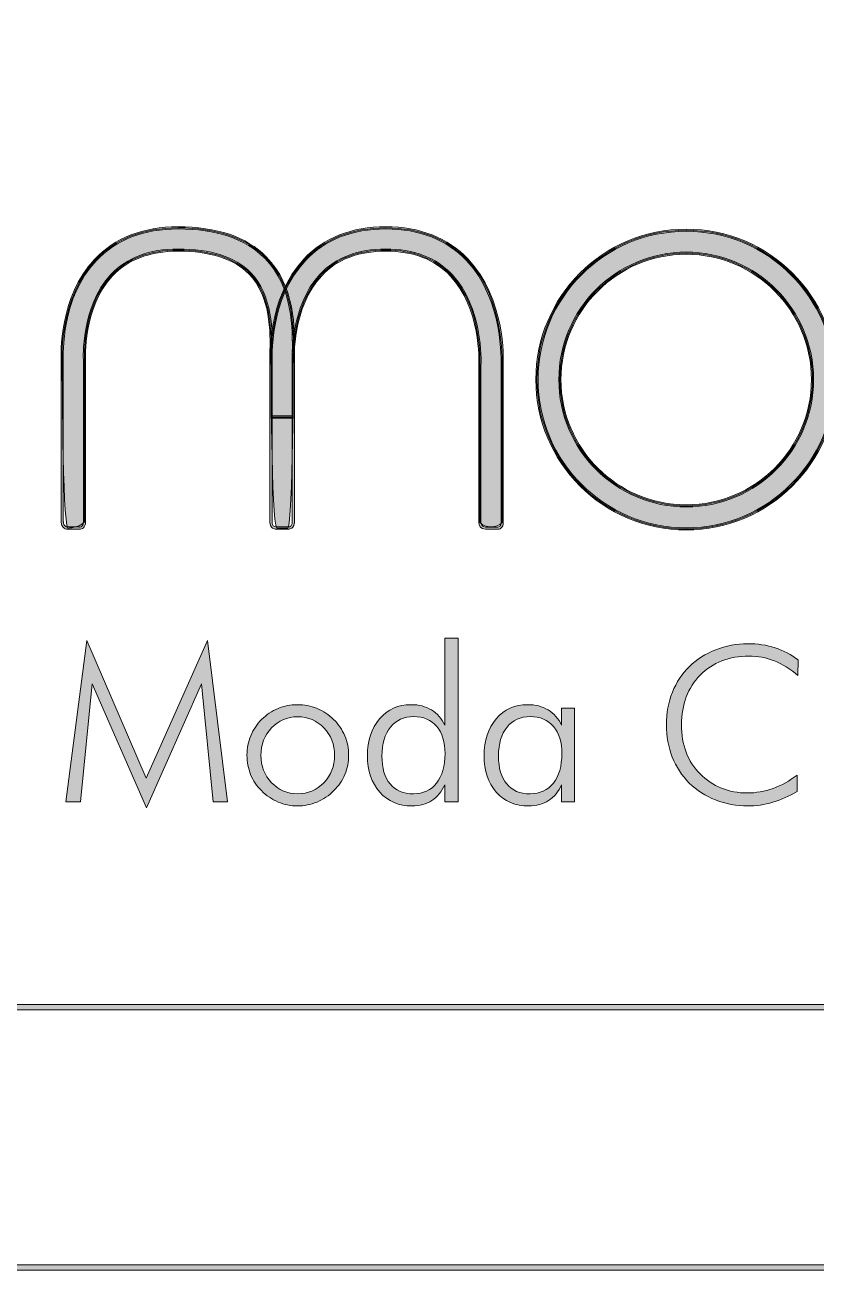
# Model space of a CAD drawing. Header units: inches. Extents: x 0.54 to 10.46, y 0.74 to 7.76.
# Drawn here: x 8.434 to 8.942, y 0.739 to 1.538 of the extents above; entities that cross this region are included whole.
import ezdxf

# ---------------------------------------------------------------- set-up
doc = ezdxf.new("R2010")
doc.units = ezdxf.units.IN
doc.header["$MEASUREMENT"] = 0
doc.layers.add('BG', color=7, linetype='Continuous')

# ---------------------------------------------------------------- blocks, each defined once
blk = doc.blocks.new('block 2')
at = {"layer": 'BG', "true_color": 0xffffff}
h = blk.add_hatch(color=7, dxfattribs=at)
h.dxf.hatch_style = 2
edge = h.paths.add_edge_path()
edge.add_spline(control_points=[(10.29599, 0.90612), (10.29599, 0.90612), (0.87112, 0.90612), (0.87112, 0.90612), (0.87016, 0.90612), (0.86938, 0.90689), (0.86938, 0.90785), (0.86938, 0.90785), (0.86938, 7.59215), (0.86938, 7.59215), (0.86938, 7.59311), (0.87016, 7.59389), (0.87112, 7.59389), (0.87112, 7.59389), (10.29599, 7.59389), (10.29599, 7.59389), (10.29696, 7.59389), (10.29773, 7.59311), (10.29773, 7.59215), (10.29773, 7.59215), (10.29773, 0.90785), (10.29773, 0.90785), (10.29773, 0.90689), (10.29696, 0.90612), (10.29599, 0.90612)], knot_values=[0, 0, 0, 0, 1, 1, 1, 2, 2, 2, 3, 3, 3, 4, 4, 4, 5, 5, 5, 6, 6, 6, 7, 7, 7, 8, 8, 8, 8], degree=3, periodic=1)
h.paths.add_polyline_path([(0.87286, 0.90959), (10.29426, 0.90959), (10.29426, 7.59042), (0.87286, 7.59042)])
at = {"layer": 'BG', "lineweight": 0}
blk.add_lwpolyline([(0.87286, 0.90959), (10.29426, 0.90959), (10.29426, 7.59042), (0.87286, 7.59042), (0.87286, 0.90959)], dxfattribs=at)
blk.add_open_spline([(10.29599, 0.90612), (10.29599, 0.90612), (0.87112, 0.90612), (0.87112, 0.90612), (0.87016, 0.90612), (0.86938, 0.90689), (0.86938, 0.90785), (0.86938, 0.90785), (0.86938, 7.59215), (0.86938, 7.59215), (0.86938, 7.59311), (0.87016, 7.59389), (0.87112, 7.59389), (0.87112, 7.59389), (10.29599, 7.59389), (10.29599, 7.59389), (10.29696, 7.59389), (10.29773, 7.59311), (10.29773, 7.59215), (10.29773, 7.59215), (10.29773, 0.90785), (10.29773, 0.90785), (10.29773, 0.90689), (10.29696, 0.90612), (10.29599, 0.90612)], degree=3, knots=[0, 0, 0, 0, 1, 1, 1, 2, 2, 2, 3, 3, 3, 4, 4, 4, 5, 5, 5, 6, 6, 6, 7, 7, 7, 8, 8, 8, 8], dxfattribs=at)
blk = doc.blocks.new('block 62')
at = {"layer": 'BG', "true_color": 0xffffff}
h = blk.add_hatch(color=7, dxfattribs=at)
h.dxf.hatch_style = 2
edge = h.paths.add_edge_path()
edge.add_spline(control_points=[(10.46309, 0.739), (10.46309, 0.739), (0.53691, 0.739), (0.53691, 0.739), (0.53595, 0.739), (0.53517, 0.73978), (0.53517, 0.74074), (0.53517, 0.74074), (0.53517, 7.75926), (0.53517, 7.75926), (0.53517, 7.76022), (0.53595, 7.761), (0.53691, 7.761), (0.53691, 7.761), (10.46309, 7.761), (10.46309, 7.761), (10.46406, 7.761), (10.46483, 7.76022), (10.46483, 7.75926), (10.46483, 7.75926), (10.46483, 0.74074), (10.46483, 0.74074), (10.46483, 0.73978), (10.46406, 0.739), (10.46309, 0.739)], knot_values=[0, 0, 0, 0, 1, 1, 1, 2, 2, 2, 3, 3, 3, 4, 4, 4, 5, 5, 5, 6, 6, 6, 7, 7, 7, 8, 8, 8, 8], degree=3, periodic=1)
h.paths.add_polyline_path([(0.53864, 0.74248), (10.46136, 0.74248), (10.46136, 7.75752), (0.53864, 7.75752)])
at = {"layer": 'BG', "lineweight": 0}
blk.add_lwpolyline([(0.53864, 0.74248), (10.46136, 0.74248), (10.46136, 7.75752), (0.53864, 7.75752), (0.53864, 0.74248)], dxfattribs=at)
blk.add_open_spline([(10.46309, 0.739), (10.46309, 0.739), (0.53691, 0.739), (0.53691, 0.739), (0.53595, 0.739), (0.53517, 0.73978), (0.53517, 0.74074), (0.53517, 0.74074), (0.53517, 7.75926), (0.53517, 7.75926), (0.53517, 7.76022), (0.53595, 7.761), (0.53691, 7.761), (0.53691, 7.761), (10.46309, 7.761), (10.46309, 7.761), (10.46406, 7.761), (10.46483, 7.76022), (10.46483, 7.75926), (10.46483, 7.75926), (10.46483, 0.74074), (10.46483, 0.74074), (10.46483, 0.73978), (10.46406, 0.739), (10.46309, 0.739)], degree=3, knots=[0, 0, 0, 0, 1, 1, 1, 2, 2, 2, 3, 3, 3, 4, 4, 4, 5, 5, 5, 6, 6, 6, 7, 7, 7, 8, 8, 8, 8], dxfattribs=at)
blk = doc.blocks.new('block 65')
at = {"layer": 'BG', "true_color": 0xffffff}
h = blk.add_hatch(color=7, dxfattribs=at)
h.dxf.hatch_style = 2
edge = h.paths.add_edge_path()
edge.add_spline(control_points=[(8.7369, 1.21458), (8.73661, 1.21458), (8.73642, 1.2146), (8.7364, 1.2146), (8.7364, 1.2146), (8.7293, 1.2146), (8.7293, 1.2146), (8.7262, 1.2146), (8.72519, 1.2174), (8.7251, 1.21888), (8.7251, 1.21888), (8.72511, 1.32063), (8.72511, 1.32063), (8.72517, 1.32213), (8.7264, 1.35672), (8.70679, 1.37738), (8.69686, 1.38783), (8.68292, 1.39315), (8.66535, 1.39315), (8.64783, 1.39315), (8.63399, 1.38786), (8.6242, 1.37742), (8.60537, 1.35732), (8.60645, 1.32447), (8.60664, 1.32078), (8.60664, 1.32078), (8.60665, 1.32025), (8.60665, 1.32025), (8.60665, 1.32025), (8.60665, 1.28667), (8.60665, 1.28667), (8.60665, 1.28629), (8.60634, 1.28597), (8.60596, 1.28597), (8.60596, 1.28597), (8.59169, 1.28597), (8.59169, 1.28597), (8.59131, 1.28597), (8.591, 1.28629), (8.591, 1.28667), (8.591, 1.28667), (8.591, 1.32002), (8.591, 1.32002), (8.59074, 1.32429), (8.58918, 1.36288), (8.61271, 1.38806), (8.62557, 1.40183), (8.64328, 1.4088), (8.66535, 1.4088), (8.68742, 1.4088), (8.7052, 1.40183), (8.71821, 1.38808), (8.74211, 1.36282), (8.74097, 1.32433), (8.74075, 1.32003), (8.74075, 1.32003), (8.74075, 1.21892), (8.74075, 1.21892), (8.74075, 1.21737), (8.7403, 1.21619), (8.73942, 1.21544), (8.73857, 1.2147), (8.73751, 1.21458), (8.7369, 1.21458)], knot_values=[0, 0, 0, 0, 1, 1, 1, 2, 2, 2, 3, 3, 3, 4, 4, 4, 5, 5, 5, 6, 6, 6, 7, 7, 7, 8, 8, 8, 9, 9, 9, 10, 10, 10, 11, 11, 11, 12, 12, 12, 13, 13, 13, 14, 14, 14, 15, 15, 15, 16, 16, 16, 17, 17, 17, 18, 18, 18, 19, 19, 19, 20, 20, 20, 21, 21, 21, 21], degree=3, periodic=1)
edge = h.paths.add_edge_path()
edge.add_spline(control_points=[(8.66535, 1.39453), (8.68331, 1.39453), (8.69759, 1.38908), (8.70779, 1.37833), (8.7278, 1.35726), (8.72656, 1.32209), (8.72649, 1.32061), (8.72649, 1.32061), (8.72648, 1.21892), (8.72648, 1.21892), (8.72651, 1.21866), (8.72677, 1.21599), (8.7293, 1.21599), (8.7293, 1.21599), (8.7365, 1.21599), (8.7365, 1.21599), (8.73661, 1.216), (8.73774, 1.21582), (8.73853, 1.2165), (8.73908, 1.21698), (8.73937, 1.21779), (8.73937, 1.21892), (8.73937, 1.21892), (8.73937, 1.32006), (8.73937, 1.32006), (8.73945, 1.32178), (8.74112, 1.36186), (8.7172, 1.38713), (8.70447, 1.40058), (8.68701, 1.40742), (8.66535, 1.40742), (8.64368, 1.40742), (8.6263, 1.40058), (8.61372, 1.38712), (8.59059, 1.36235), (8.59214, 1.32432), (8.59238, 1.32006), (8.59238, 1.32006), (8.59238, 1.28736), (8.59238, 1.28736), (8.59238, 1.28736), (8.60527, 1.28736), (8.60527, 1.28736), (8.60527, 1.28736), (8.60525, 1.3207), (8.60525, 1.3207), (8.60506, 1.32445), (8.60396, 1.35786), (8.6232, 1.37837), (8.63325, 1.3891), (8.64743, 1.39453), (8.66535, 1.39453)], knot_values=[0, 0, 0, 0, 1, 1, 1, 2, 2, 2, 3, 3, 3, 4, 4, 4, 5, 5, 5, 6, 6, 6, 7, 7, 7, 8, 8, 8, 9, 9, 9, 10, 10, 10, 11, 11, 11, 12, 12, 12, 13, 13, 13, 14, 14, 14, 15, 15, 15, 16, 16, 16, 17, 17, 17, 17], degree=3, periodic=1)
at = {"layer": 'BG', "lineweight": 0}
for points, knots in [([(8.7369, 1.21458), (8.73661, 1.21458), (8.73642, 1.2146), (8.7364, 1.2146), (8.7364, 1.2146), (8.7293, 1.2146), (8.7293, 1.2146), (8.7262, 1.2146), (8.72519, 1.2174), (8.7251, 1.21888), (8.7251, 1.21888), (8.72511, 1.32063), (8.72511, 1.32063), (8.72517, 1.32213), (8.7264, 1.35672), (8.70679, 1.37738), (8.69686, 1.38783), (8.68292, 1.39315), (8.66535, 1.39315), (8.64783, 1.39315), (8.63399, 1.38786), (8.6242, 1.37742), (8.60537, 1.35732), (8.60645, 1.32447), (8.60664, 1.32078), (8.60664, 1.32078), (8.60665, 1.32025), (8.60665, 1.32025), (8.60665, 1.32025), (8.60665, 1.28667), (8.60665, 1.28667), (8.60665, 1.28629), (8.60634, 1.28597), (8.60596, 1.28597), (8.60596, 1.28597), (8.59169, 1.28597), (8.59169, 1.28597), (8.59131, 1.28597), (8.591, 1.28629), (8.591, 1.28667), (8.591, 1.28667), (8.591, 1.32002), (8.591, 1.32002), (8.59074, 1.32429), (8.58918, 1.36288), (8.61271, 1.38806), (8.62557, 1.40183), (8.64328, 1.4088), (8.66535, 1.4088), (8.68742, 1.4088), (8.7052, 1.40183), (8.71821, 1.38808), (8.74211, 1.36282), (8.74097, 1.32433), (8.74075, 1.32003), (8.74075, 1.32003), (8.74075, 1.21892), (8.74075, 1.21892), (8.74075, 1.21737), (8.7403, 1.21619), (8.73942, 1.21544), (8.73857, 1.2147), (8.73751, 1.21458), (8.7369, 1.21458)], [0, 0, 0, 0, 1, 1, 1, 2, 2, 2, 3, 3, 3, 4, 4, 4, 5, 5, 5, 6, 6, 6, 7, 7, 7, 8, 8, 8, 9, 9, 9, 10, 10, 10, 11, 11, 11, 12, 12, 12, 13, 13, 13, 14, 14, 14, 15, 15, 15, 16, 16, 16, 17, 17, 17, 18, 18, 18, 19, 19, 19, 20, 20, 20, 21, 21, 21, 21]), ([(8.66535, 1.39453), (8.68331, 1.39453), (8.69759, 1.38908), (8.70779, 1.37833), (8.7278, 1.35726), (8.72656, 1.32209), (8.72649, 1.32061), (8.72649, 1.32061), (8.72648, 1.21892), (8.72648, 1.21892), (8.72651, 1.21866), (8.72677, 1.21599), (8.7293, 1.21599), (8.7293, 1.21599), (8.7365, 1.21599), (8.7365, 1.21599), (8.73661, 1.216), (8.73774, 1.21582), (8.73853, 1.2165), (8.73908, 1.21698), (8.73937, 1.21779), (8.73937, 1.21892), (8.73937, 1.21892), (8.73937, 1.32006), (8.73937, 1.32006), (8.73945, 1.32178), (8.74112, 1.36186), (8.7172, 1.38713), (8.70447, 1.40058), (8.68701, 1.40742), (8.66535, 1.40742), (8.64368, 1.40742), (8.6263, 1.40058), (8.61372, 1.38712), (8.59059, 1.36235), (8.59214, 1.32432), (8.59238, 1.32006), (8.59238, 1.32006), (8.59238, 1.28736), (8.59238, 1.28736), (8.59238, 1.28736), (8.60527, 1.28736), (8.60527, 1.28736), (8.60527, 1.28736), (8.60525, 1.3207), (8.60525, 1.3207), (8.60506, 1.32445), (8.60396, 1.35786), (8.6232, 1.37837), (8.63325, 1.3891), (8.64743, 1.39453), (8.66535, 1.39453)], [0, 0, 0, 0, 1, 1, 1, 2, 2, 2, 3, 3, 3, 4, 4, 4, 5, 5, 5, 6, 6, 6, 7, 7, 7, 8, 8, 8, 9, 9, 9, 10, 10, 10, 11, 11, 11, 12, 12, 12, 13, 13, 13, 14, 14, 14, 15, 15, 15, 16, 16, 16, 17, 17, 17, 17])]:
    blk.add_open_spline(points, degree=3, knots=knots, dxfattribs=at)
blk = doc.blocks.new('block 64')
at = {"layer": 'BG'}
blk.add_blockref('block 65', (0, 0), dxfattribs=at)
blk = doc.blocks.new('block 67')
at = {"layer": 'BG', "true_color": 0xffffff}
h = blk.add_hatch(color=7, dxfattribs=at)
h.dxf.hatch_style = 2
edge = h.paths.add_edge_path()
edge.add_spline(control_points=[(8.74006, 1.21892), (8.74006, 1.21892), (8.74006, 1.32005), (8.74006, 1.32005), (8.74023, 1.32368), (8.74143, 1.36253), (8.71771, 1.3876), (8.70483, 1.4012), (8.68722, 1.40811), (8.66536, 1.40811), (8.64348, 1.40811), (8.62594, 1.4012), (8.61321, 1.38759), (8.58987, 1.36259), (8.59146, 1.32392), (8.59169, 1.32001), (8.59169, 1.32001), (8.59169, 1.28666), (8.59169, 1.28666), (8.59169, 1.28666), (8.60596, 1.28666), (8.60596, 1.28666), (8.60596, 1.28666), (8.60596, 1.32023), (8.60596, 1.32023), (8.60592, 1.32106), (8.60384, 1.3567), (8.6237, 1.37789), (8.63361, 1.38848), (8.64762, 1.39384), (8.66536, 1.39384), (8.68311, 1.39384), (8.69722, 1.38845), (8.70729, 1.37785), (8.72744, 1.35662), (8.72582, 1.32097), (8.7258, 1.32062), (8.7258, 1.32062), (8.72579, 1.21892), (8.72579, 1.21892), (8.72931, 1.2153), (8.7365, 1.2153), (8.74006, 1.21892)], knot_values=[0, 0, 0, 0, 1, 1, 1, 2, 2, 2, 3, 3, 3, 4, 4, 4, 5, 5, 5, 6, 6, 6, 7, 7, 7, 8, 8, 8, 9, 9, 9, 10, 10, 10, 11, 11, 11, 12, 12, 12, 13, 13, 13, 14, 14, 14, 14], degree=3, periodic=1)
at = {"layer": 'BG', "lineweight": 0}
blk.add_open_spline([(8.74006, 1.21892), (8.74006, 1.21892), (8.74006, 1.32005), (8.74006, 1.32005), (8.74023, 1.32368), (8.74143, 1.36253), (8.71771, 1.3876), (8.70483, 1.4012), (8.68722, 1.40811), (8.66536, 1.40811), (8.64348, 1.40811), (8.62594, 1.4012), (8.61321, 1.38759), (8.58987, 1.36259), (8.59146, 1.32392), (8.59169, 1.32001), (8.59169, 1.32001), (8.59169, 1.28666), (8.59169, 1.28666), (8.59169, 1.28666), (8.60596, 1.28666), (8.60596, 1.28666), (8.60596, 1.28666), (8.60596, 1.32023), (8.60596, 1.32023), (8.60592, 1.32106), (8.60384, 1.3567), (8.6237, 1.37789), (8.63361, 1.38848), (8.64762, 1.39384), (8.66536, 1.39384), (8.68311, 1.39384), (8.69722, 1.38845), (8.70729, 1.37785), (8.72744, 1.35662), (8.72582, 1.32097), (8.7258, 1.32062), (8.7258, 1.32062), (8.72579, 1.21892), (8.72579, 1.21892), (8.72931, 1.2153), (8.7365, 1.2153), (8.74006, 1.21892)], degree=3, knots=[0, 0, 0, 0, 1, 1, 1, 2, 2, 2, 3, 3, 3, 4, 4, 4, 5, 5, 5, 6, 6, 6, 7, 7, 7, 8, 8, 8, 9, 9, 9, 10, 10, 10, 11, 11, 11, 12, 12, 12, 13, 13, 13, 14, 14, 14, 14], dxfattribs=at)
blk = doc.blocks.new('block 66')
at = {"layer": 'BG'}
blk.add_blockref('block 67', (0, 0), dxfattribs=at)
blk = doc.blocks.new('block 69')
at = {"layer": 'BG', "true_color": 0xffffff}
h = blk.add_hatch(color=7, dxfattribs=at)
h.dxf.hatch_style = 2
edge = h.paths.add_edge_path()
edge.add_spline(control_points=[(8.85829, 1.21418), (8.80504, 1.21418), (8.76173, 1.25749), (8.76173, 1.31074), (8.76173, 1.36399), (8.80504, 1.4073), (8.85829, 1.4073), (8.91154, 1.4073), (8.95485, 1.36399), (8.95485, 1.31074), (8.95485, 1.25749), (8.91154, 1.21418), (8.85829, 1.21418)], knot_values=[0, 0, 0, 0, 1, 1, 1, 2, 2, 2, 3, 3, 3, 4, 4, 4, 4], degree=3, periodic=1)
edge = h.paths.add_edge_path()
edge.add_spline(control_points=[(8.85829, 1.40591), (8.80581, 1.40591), (8.76312, 1.36322), (8.76312, 1.31074), (8.76312, 1.25826), (8.80581, 1.21557), (8.85829, 1.21557), (8.91077, 1.21557), (8.95346, 1.25826), (8.95346, 1.31074), (8.95346, 1.36322), (8.91077, 1.40591), (8.85829, 1.40591)], knot_values=[0, 0, 0, 0, 1, 1, 1, 2, 2, 2, 3, 3, 3, 4, 4, 4, 4], degree=3, periodic=1)
at = {"layer": 'BG', "lineweight": 0}
for points in [[(8.85829, 1.21418), (8.80504, 1.21418), (8.76173, 1.25749), (8.76173, 1.31074), (8.76173, 1.36399), (8.80504, 1.4073), (8.85829, 1.4073), (8.91154, 1.4073), (8.95485, 1.36399), (8.95485, 1.31074), (8.95485, 1.25749), (8.91154, 1.21418), (8.85829, 1.21418)], [(8.85829, 1.40591), (8.80581, 1.40591), (8.76312, 1.36322), (8.76312, 1.31074), (8.76312, 1.25826), (8.80581, 1.21557), (8.85829, 1.21557), (8.91077, 1.21557), (8.95346, 1.25826), (8.95346, 1.31074), (8.95346, 1.36322), (8.91077, 1.40591), (8.85829, 1.40591)]]:
    blk.add_open_spline(points, degree=3, knots=[0, 0, 0, 0, 1, 1, 1, 2, 2, 2, 3, 3, 3, 4, 4, 4, 4], dxfattribs=at)
blk = doc.blocks.new('block 68')
at = {"layer": 'BG'}
blk.add_blockref('block 69', (0, 0), dxfattribs=at)
blk = doc.blocks.new('block 71')
at = {"layer": 'BG', "true_color": 0xffffff}
h = blk.add_hatch(color=7, dxfattribs=at)
h.dxf.hatch_style = 2
edge = h.paths.add_edge_path()
edge.add_spline(control_points=[(8.85829, 1.22893), (8.81318, 1.22893), (8.77649, 1.26563), (8.77649, 1.31074), (8.77649, 1.35585), (8.81318, 1.39254), (8.85829, 1.39254), (8.9034, 1.39254), (8.9401, 1.35585), (8.9401, 1.31074), (8.9401, 1.26563), (8.9034, 1.22893), (8.85829, 1.22893)], knot_values=[0, 0, 0, 0, 1, 1, 1, 2, 2, 2, 3, 3, 3, 4, 4, 4, 4], degree=3, periodic=1)
edge = h.paths.add_edge_path()
edge.add_spline(control_points=[(8.85829, 1.39116), (8.81395, 1.39116), (8.77787, 1.35508), (8.77787, 1.31074), (8.77787, 1.26639), (8.81395, 1.23031), (8.85829, 1.23031), (8.90264, 1.23031), (8.93872, 1.26639), (8.93872, 1.31074), (8.93872, 1.35508), (8.90264, 1.39116), (8.85829, 1.39116)], knot_values=[0, 0, 0, 0, 1, 1, 1, 2, 2, 2, 3, 3, 3, 4, 4, 4, 4], degree=3, periodic=1)
at = {"layer": 'BG', "lineweight": 0}
for points in [[(8.85829, 1.22893), (8.81318, 1.22893), (8.77649, 1.26563), (8.77649, 1.31074), (8.77649, 1.35585), (8.81318, 1.39254), (8.85829, 1.39254), (8.9034, 1.39254), (8.9401, 1.35585), (8.9401, 1.31074), (8.9401, 1.26563), (8.9034, 1.22893), (8.85829, 1.22893)], [(8.85829, 1.39116), (8.81395, 1.39116), (8.77787, 1.35508), (8.77787, 1.31074), (8.77787, 1.26639), (8.81395, 1.23031), (8.85829, 1.23031), (8.90264, 1.23031), (8.93872, 1.26639), (8.93872, 1.31074), (8.93872, 1.35508), (8.90264, 1.39116), (8.85829, 1.39116)]]:
    blk.add_open_spline(points, degree=3, knots=[0, 0, 0, 0, 1, 1, 1, 2, 2, 2, 3, 3, 3, 4, 4, 4, 4], dxfattribs=at)
blk = doc.blocks.new('block 70')
at = {"layer": 'BG'}
blk.add_blockref('block 71', (0, 0), dxfattribs=at)
blk = doc.blocks.new('block 73')
at = {"layer": 'BG', "true_color": 0xffffff}
h = blk.add_hatch(color=7, dxfattribs=at)
h.dxf.hatch_style = 2
edge = h.paths.add_edge_path()
edge.add_spline(control_points=[(8.85829, 1.4066), (8.80543, 1.4066), (8.76243, 1.36359), (8.76243, 1.31074), (8.76243, 1.25788), (8.80543, 1.21487), (8.85829, 1.21487), (8.91115, 1.21487), (8.95416, 1.25788), (8.95416, 1.31074), (8.95416, 1.36359), (8.91115, 1.4066), (8.85829, 1.4066)], knot_values=[0, 0, 0, 0, 1, 1, 1, 2, 2, 2, 3, 3, 3, 4, 4, 4, 4], degree=3, periodic=1)
edge = h.paths.add_edge_path()
edge.add_spline(control_points=[(8.85829, 1.22962), (8.81356, 1.22962), (8.77718, 1.26601), (8.77718, 1.31074), (8.77718, 1.35547), (8.81356, 1.39185), (8.85829, 1.39185), (8.90302, 1.39185), (8.93941, 1.35547), (8.93941, 1.31074), (8.93941, 1.26601), (8.90302, 1.22962), (8.85829, 1.22962)], knot_values=[0, 0, 0, 0, 1, 1, 1, 2, 2, 2, 3, 3, 3, 4, 4, 4, 4], degree=3, periodic=1)
at = {"layer": 'BG', "lineweight": 0}
for points in [[(8.85829, 1.4066), (8.80543, 1.4066), (8.76243, 1.36359), (8.76243, 1.31074), (8.76243, 1.25788), (8.80543, 1.21487), (8.85829, 1.21487), (8.91115, 1.21487), (8.95416, 1.25788), (8.95416, 1.31074), (8.95416, 1.36359), (8.91115, 1.4066), (8.85829, 1.4066)], [(8.85829, 1.22962), (8.81356, 1.22962), (8.77718, 1.26601), (8.77718, 1.31074), (8.77718, 1.35547), (8.81356, 1.39185), (8.85829, 1.39185), (8.90302, 1.39185), (8.93941, 1.35547), (8.93941, 1.31074), (8.93941, 1.26601), (8.90302, 1.22962), (8.85829, 1.22962)]]:
    blk.add_open_spline(points, degree=3, knots=[0, 0, 0, 0, 1, 1, 1, 2, 2, 2, 3, 3, 3, 4, 4, 4, 4], dxfattribs=at)
blk = doc.blocks.new('block 72')
at = {"layer": 'BG'}
blk.add_blockref('block 73', (0, 0), dxfattribs=at)
blk = doc.blocks.new('block 83')
at = {"layer": 'BG', "true_color": 0xffffff}
h = blk.add_hatch(color=7, dxfattribs=at)
h.dxf.hatch_style = 2
edge = h.paths.add_edge_path()
edge.add_spline(control_points=[(8.46884, 1.21468), (8.46864, 1.21468), (8.46851, 1.2147), (8.46849, 1.2147), (8.46849, 1.2147), (8.46122, 1.2147), (8.46122, 1.2147), (8.45995, 1.2147), (8.45893, 1.21509), (8.45817, 1.21588), (8.45683, 1.21729), (8.4569, 1.2194), (8.4569, 1.2195), (8.4569, 1.2195), (8.4569, 1.3227), (8.4569, 1.3227), (8.45668, 1.32677), (8.4555, 1.36354), (8.47833, 1.38788), (8.49135, 1.40176), (8.5094, 1.4088), (8.53198, 1.4088), (8.55694, 1.4088), (8.57597, 1.40233), (8.58856, 1.38958), (8.60731, 1.37057), (8.60692, 1.34337), (8.60669, 1.32712), (8.60669, 1.32712), (8.60668, 1.3255), (8.60668, 1.3255), (8.60666, 1.32459), (8.60665, 1.32372), (8.60665, 1.32291), (8.60665, 1.32291), (8.60665, 1.21915), (8.60665, 1.21915), (8.60666, 1.21913), (8.60681, 1.21726), (8.6056, 1.21593), (8.60486, 1.21512), (8.60379, 1.2147), (8.6024, 1.2147), (8.6024, 1.2147), (8.59543, 1.2147), (8.59543, 1.2147), (8.59395, 1.2147), (8.59281, 1.21513), (8.59203, 1.21599), (8.59085, 1.21729), (8.59098, 1.21908), (8.591, 1.21916), (8.591, 1.21916), (8.591, 1.32291), (8.591, 1.32291), (8.591, 1.32426), (8.59101, 1.32575), (8.59104, 1.32734), (8.59123, 1.34115), (8.59154, 1.36426), (8.57742, 1.37858), (8.56787, 1.38825), (8.55259, 1.39315), (8.53198, 1.39315), (8.51394, 1.39315), (8.49976, 1.38779), (8.4898, 1.37723), (8.47076, 1.35699), (8.47252, 1.32373), (8.47255, 1.32341), (8.47255, 1.32341), (8.47255, 1.21936), (8.47255, 1.21936), (8.47255, 1.21761), (8.47207, 1.21631), (8.47115, 1.21551), (8.47032, 1.21479), (8.46936, 1.21468), (8.46884, 1.21468)], knot_values=[0, 0, 0, 0, 1, 1, 1, 2, 2, 2, 3, 3, 3, 4, 4, 4, 5, 5, 5, 6, 6, 6, 7, 7, 7, 8, 8, 8, 9, 9, 9, 10, 10, 10, 11, 11, 11, 12, 12, 12, 13, 13, 13, 14, 14, 14, 15, 15, 15, 16, 16, 16, 17, 17, 17, 18, 18, 18, 19, 19, 19, 20, 20, 20, 21, 21, 21, 22, 22, 22, 23, 23, 23, 24, 24, 24, 25, 25, 25, 26, 26, 26, 26], degree=3, periodic=1)
edge = h.paths.add_edge_path()
edge.add_spline(control_points=[(8.53198, 1.40742), (8.50979, 1.40742), (8.49209, 1.40052), (8.47933, 1.38693), (8.4569, 1.36301), (8.45808, 1.32679), (8.45828, 1.32274), (8.45828, 1.32274), (8.45828, 1.21947), (8.45828, 1.21947), (8.45828, 1.21943), (8.45824, 1.2178), (8.45917, 1.21684), (8.45966, 1.21633), (8.46034, 1.21608), (8.46122, 1.21608), (8.46122, 1.21608), (8.46859, 1.21608), (8.46859, 1.21608), (8.4687, 1.21608), (8.46959, 1.21597), (8.47026, 1.21657), (8.47085, 1.2171), (8.47116, 1.21803), (8.47116, 1.21936), (8.47116, 1.21936), (8.47116, 1.32335), (8.47116, 1.32335), (8.47114, 1.32363), (8.46937, 1.35753), (8.4888, 1.37818), (8.49901, 1.38903), (8.51355, 1.39453), (8.53198, 1.39453), (8.55296, 1.39453), (8.56859, 1.3895), (8.5784, 1.37956), (8.59294, 1.36482), (8.59261, 1.34134), (8.59242, 1.32731), (8.59239, 1.32573), (8.59238, 1.32426), (8.59238, 1.32291), (8.59238, 1.32291), (8.59238, 1.21909), (8.59238, 1.21909), (8.59238, 1.21902), (8.59229, 1.21776), (8.59307, 1.21691), (8.59357, 1.21637), (8.59437, 1.21608), (8.59543, 1.21608), (8.59543, 1.21608), (8.6024, 1.21608), (8.6024, 1.21608), (8.60337, 1.21608), (8.6041, 1.21635), (8.60457, 1.21687), (8.60537, 1.21772), (8.60527, 1.21907), (8.60527, 1.21908), (8.60527, 1.21908), (8.60527, 1.32291), (8.60527, 1.32291), (8.60527, 1.32372), (8.60528, 1.3246), (8.60528, 1.32551), (8.60528, 1.32551), (8.60531, 1.32714), (8.60531, 1.32714), (8.60554, 1.34318), (8.60592, 1.37001), (8.58758, 1.38861), (8.57525, 1.40109), (8.55655, 1.40742), (8.53198, 1.40742)], knot_values=[0, 0, 0, 0, 1, 1, 1, 2, 2, 2, 3, 3, 3, 4, 4, 4, 5, 5, 5, 6, 6, 6, 7, 7, 7, 8, 8, 8, 9, 9, 9, 10, 10, 10, 11, 11, 11, 12, 12, 12, 13, 13, 13, 14, 14, 14, 15, 15, 15, 16, 16, 16, 17, 17, 17, 18, 18, 18, 19, 19, 19, 20, 20, 20, 21, 21, 21, 22, 22, 22, 23, 23, 23, 24, 24, 24, 25, 25, 25, 25], degree=3, periodic=1)
at = {"layer": 'BG', "lineweight": 0}
for points, knots in [([(8.46884, 1.21468), (8.46864, 1.21468), (8.46851, 1.2147), (8.46849, 1.2147), (8.46849, 1.2147), (8.46122, 1.2147), (8.46122, 1.2147), (8.45995, 1.2147), (8.45893, 1.21509), (8.45817, 1.21588), (8.45683, 1.21729), (8.4569, 1.2194), (8.4569, 1.2195), (8.4569, 1.2195), (8.4569, 1.3227), (8.4569, 1.3227), (8.45668, 1.32677), (8.4555, 1.36354), (8.47833, 1.38788), (8.49135, 1.40176), (8.5094, 1.4088), (8.53198, 1.4088), (8.55694, 1.4088), (8.57597, 1.40233), (8.58856, 1.38958), (8.60731, 1.37057), (8.60692, 1.34337), (8.60669, 1.32712), (8.60669, 1.32712), (8.60668, 1.3255), (8.60668, 1.3255), (8.60666, 1.32459), (8.60665, 1.32372), (8.60665, 1.32291), (8.60665, 1.32291), (8.60665, 1.21915), (8.60665, 1.21915), (8.60666, 1.21913), (8.60681, 1.21726), (8.6056, 1.21593), (8.60486, 1.21512), (8.60379, 1.2147), (8.6024, 1.2147), (8.6024, 1.2147), (8.59543, 1.2147), (8.59543, 1.2147), (8.59395, 1.2147), (8.59281, 1.21513), (8.59203, 1.21599), (8.59085, 1.21729), (8.59098, 1.21908), (8.591, 1.21916), (8.591, 1.21916), (8.591, 1.32291), (8.591, 1.32291), (8.591, 1.32426), (8.59101, 1.32575), (8.59104, 1.32734), (8.59123, 1.34115), (8.59154, 1.36426), (8.57742, 1.37858), (8.56787, 1.38825), (8.55259, 1.39315), (8.53198, 1.39315), (8.51394, 1.39315), (8.49976, 1.38779), (8.4898, 1.37723), (8.47076, 1.35699), (8.47252, 1.32373), (8.47255, 1.32341), (8.47255, 1.32341), (8.47255, 1.21936), (8.47255, 1.21936), (8.47255, 1.21761), (8.47207, 1.21631), (8.47115, 1.21551), (8.47032, 1.21479), (8.46936, 1.21468), (8.46884, 1.21468)], [0, 0, 0, 0, 1, 1, 1, 2, 2, 2, 3, 3, 3, 4, 4, 4, 5, 5, 5, 6, 6, 6, 7, 7, 7, 8, 8, 8, 9, 9, 9, 10, 10, 10, 11, 11, 11, 12, 12, 12, 13, 13, 13, 14, 14, 14, 15, 15, 15, 16, 16, 16, 17, 17, 17, 18, 18, 18, 19, 19, 19, 20, 20, 20, 21, 21, 21, 22, 22, 22, 23, 23, 23, 24, 24, 24, 25, 25, 25, 26, 26, 26, 26]), ([(8.53198, 1.40742), (8.50979, 1.40742), (8.49209, 1.40052), (8.47933, 1.38693), (8.4569, 1.36301), (8.45808, 1.32679), (8.45828, 1.32274), (8.45828, 1.32274), (8.45828, 1.21947), (8.45828, 1.21947), (8.45828, 1.21943), (8.45824, 1.2178), (8.45917, 1.21684), (8.45966, 1.21633), (8.46034, 1.21608), (8.46122, 1.21608), (8.46122, 1.21608), (8.46859, 1.21608), (8.46859, 1.21608), (8.4687, 1.21608), (8.46959, 1.21597), (8.47026, 1.21657), (8.47085, 1.2171), (8.47116, 1.21803), (8.47116, 1.21936), (8.47116, 1.21936), (8.47116, 1.32335), (8.47116, 1.32335), (8.47114, 1.32363), (8.46937, 1.35753), (8.4888, 1.37818), (8.49901, 1.38903), (8.51355, 1.39453), (8.53198, 1.39453), (8.55296, 1.39453), (8.56859, 1.3895), (8.5784, 1.37956), (8.59294, 1.36482), (8.59261, 1.34134), (8.59242, 1.32731), (8.59239, 1.32573), (8.59238, 1.32426), (8.59238, 1.32291), (8.59238, 1.32291), (8.59238, 1.21909), (8.59238, 1.21909), (8.59238, 1.21902), (8.59229, 1.21776), (8.59307, 1.21691), (8.59357, 1.21637), (8.59437, 1.21608), (8.59543, 1.21608), (8.59543, 1.21608), (8.6024, 1.21608), (8.6024, 1.21608), (8.60337, 1.21608), (8.6041, 1.21635), (8.60457, 1.21687), (8.60537, 1.21772), (8.60527, 1.21907), (8.60527, 1.21908), (8.60527, 1.21908), (8.60527, 1.32291), (8.60527, 1.32291), (8.60527, 1.32372), (8.60528, 1.3246), (8.60528, 1.32551), (8.60528, 1.32551), (8.60531, 1.32714), (8.60531, 1.32714), (8.60554, 1.34318), (8.60592, 1.37001), (8.58758, 1.38861), (8.57525, 1.40109), (8.55655, 1.40742), (8.53198, 1.40742)], [0, 0, 0, 0, 1, 1, 1, 2, 2, 2, 3, 3, 3, 4, 4, 4, 5, 5, 5, 6, 6, 6, 7, 7, 7, 8, 8, 8, 9, 9, 9, 10, 10, 10, 11, 11, 11, 12, 12, 12, 13, 13, 13, 14, 14, 14, 15, 15, 15, 16, 16, 16, 17, 17, 17, 18, 18, 18, 19, 19, 19, 20, 20, 20, 21, 21, 21, 22, 22, 22, 23, 23, 23, 24, 24, 24, 25, 25, 25, 25])]:
    blk.add_open_spline(points, degree=3, knots=knots, dxfattribs=at)
blk = doc.blocks.new('block 82')
at = {"layer": 'BG'}
blk.add_blockref('block 83', (0, 0), dxfattribs=at)
blk = doc.blocks.new('block 85')
at = {"layer": 'BG', "true_color": 0xffffff}
h = blk.add_hatch(color=7, dxfattribs=at)
h.dxf.hatch_style = 2
edge = h.paths.add_edge_path()
edge.add_spline(control_points=[(8.6024, 1.21539), (8.6024, 1.21539), (8.59543, 1.21539), (8.59543, 1.21539), (8.59169, 1.21909), (8.59169, 1.32291), (8.59169, 1.32291), (8.59192, 1.34124), (8.59224, 1.36454), (8.5779, 1.37908), (8.56824, 1.38887), (8.55279, 1.39384), (8.53198, 1.39384), (8.51373, 1.39384), (8.49937, 1.3884), (8.48929, 1.3777), (8.47003, 1.35722), (8.47183, 1.32369), (8.47185, 1.32335), (8.47186, 1.32291), (8.47186, 1.21936), (8.47186, 1.21936), (8.46858, 1.21539), (8.46122, 1.21539), (8.46122, 1.21539), (8.45759, 1.21948), (8.45759, 1.32271), (8.45759, 1.32271), (8.45739, 1.32641), (8.45606, 1.36312), (8.47882, 1.3874), (8.49171, 1.40114), (8.5096, 1.40811), (8.53198, 1.40811), (8.55675, 1.40811), (8.57562, 1.40172), (8.58807, 1.38909), (8.60659, 1.37031), (8.60623, 1.34328), (8.606, 1.32714), (8.60596, 1.32291), (8.60596, 1.21914), (8.6024, 1.21539)], knot_values=[0, 0, 0, 0, 1, 1, 1, 2, 2, 2, 3, 3, 3, 4, 4, 4, 5, 5, 5, 6, 6, 6, 7, 7, 7, 8, 8, 8, 9, 9, 9, 10, 10, 10, 11, 11, 11, 12, 12, 12, 13, 13, 13, 14, 14, 14, 14], degree=3, periodic=1)
at = {"layer": 'BG', "lineweight": 0}
blk.add_open_spline([(8.6024, 1.21539), (8.6024, 1.21539), (8.59543, 1.21539), (8.59543, 1.21539), (8.59169, 1.21909), (8.59169, 1.32291), (8.59169, 1.32291), (8.59192, 1.34124), (8.59224, 1.36454), (8.5779, 1.37908), (8.56824, 1.38887), (8.55279, 1.39384), (8.53198, 1.39384), (8.51373, 1.39384), (8.49937, 1.3884), (8.48929, 1.3777), (8.47003, 1.35722), (8.47183, 1.32369), (8.47185, 1.32335), (8.47186, 1.32291), (8.47186, 1.21936), (8.47186, 1.21936), (8.46858, 1.21539), (8.46122, 1.21539), (8.46122, 1.21539), (8.45759, 1.21948), (8.45759, 1.32271), (8.45759, 1.32271), (8.45739, 1.32641), (8.45606, 1.36312), (8.47882, 1.3874), (8.49171, 1.40114), (8.5096, 1.40811), (8.53198, 1.40811), (8.55675, 1.40811), (8.57562, 1.40172), (8.58807, 1.38909), (8.60659, 1.37031), (8.60623, 1.34328), (8.606, 1.32714), (8.60596, 1.32291), (8.60596, 1.21914), (8.6024, 1.21539)], degree=3, knots=[0, 0, 0, 0, 1, 1, 1, 2, 2, 2, 3, 3, 3, 4, 4, 4, 5, 5, 5, 6, 6, 6, 7, 7, 7, 8, 8, 8, 9, 9, 9, 10, 10, 10, 11, 11, 11, 12, 12, 12, 13, 13, 13, 14, 14, 14, 14], dxfattribs=at)
blk = doc.blocks.new('block 84')
at = {"layer": 'BG'}
blk.add_blockref('block 85', (0, 0), dxfattribs=at)
blk = doc.blocks.new('block 63')
at = {"layer": 'BG'}
for name in ['block 82', 'block 84', 'block 64', 'block 66', 'block 68', 'block 72', 'block 70']:
    blk.add_blockref(name, (0, 0), dxfattribs=at)
blk = doc.blocks.new('block 116')
at = {"layer": 'BG', "true_color": 0xffffff}
h = blk.add_hatch(color=7, dxfattribs=at)
h.dxf.hatch_style = 2
edge = h.paths.add_edge_path()
edge.add_spline(control_points=[(8.70329, 1.03962), (8.70329, 1.03962), (8.70329, 1.0506), (8.70329, 1.0506), (8.70129, 1.04613), (8.69851, 1.04274), (8.69495, 1.04043), (8.69138, 1.03813), (8.68717, 1.03697), (8.68233, 1.03697), (8.67369, 1.03697), (8.66675, 1.03993), (8.66147, 1.04586), (8.65621, 1.05178), (8.65358, 1.0596), (8.65358, 1.06932), (8.65358, 1.07895), (8.65618, 1.08681), (8.66138, 1.0929), (8.66657, 1.09897), (8.67329, 1.10201), (8.68152, 1.10201), (8.68663, 1.10201), (8.69103, 1.1009), (8.6947, 1.09865), (8.69839, 1.09642), (8.70125, 1.09313), (8.70329, 1.08879), (8.70329, 1.08879), (8.70329, 1.14473), (8.70329, 1.14473), (8.70329, 1.14473), (8.71176, 1.14473), (8.71176, 1.14473), (8.71176, 1.14473), (8.71176, 1.03962), (8.71176, 1.03962), (8.71176, 1.03962), (8.70329, 1.03962), (8.70329, 1.03962)], knot_values=[0, 0, 0, 0, 1, 1, 1, 2, 2, 2, 3, 3, 3, 4, 4, 4, 5, 5, 5, 6, 6, 6, 7, 7, 7, 8, 8, 8, 9, 9, 9, 10, 10, 10, 11, 11, 11, 12, 12, 12, 13, 13, 13, 13], degree=3, periodic=1)
edge = h.paths.add_edge_path()
edge.add_spline(control_points=[(8.66287, 1.06905), (8.66287, 1.06128), (8.66462, 1.05528), (8.66812, 1.05108), (8.67163, 1.04688), (8.67664, 1.04477), (8.68315, 1.04477), (8.68943, 1.04477), (8.69438, 1.04706), (8.698, 1.05166), (8.70162, 1.05625), (8.70342, 1.06257), (8.70342, 1.07061), (8.70342, 1.07798), (8.70163, 1.08378), (8.69807, 1.08801), (8.6945, 1.09223), (8.68956, 1.09435), (8.68328, 1.09435), (8.677, 1.09435), (8.67202, 1.0921), (8.66836, 1.08761), (8.6647, 1.0831), (8.66287, 1.07692), (8.66287, 1.06905)], knot_values=[0, 0, 0, 0, 1, 1, 1, 2, 2, 2, 3, 3, 3, 4, 4, 4, 5, 5, 5, 6, 6, 6, 7, 7, 7, 8, 8, 8, 8], degree=3, periodic=1)
h = blk.add_hatch(color=7, dxfattribs=at)
h.dxf.hatch_style = 2
h.paths.add_polyline_path([(8.51164, 1.03575), (8.47678, 1.11544), (8.46925, 1.03962), (8.45996, 1.03962), (8.47346, 1.14311), (8.5115, 1.05474), (8.55097, 1.14311), (8.56372, 1.03962), (8.55443, 1.03962), (8.54704, 1.11544)])
h = blk.add_hatch(color=7, dxfattribs=at)
h.dxf.hatch_style = 2
edge = h.paths.add_edge_path()
edge.add_spline(control_points=[(8.93, 1.12073), (8.92508, 1.12497), (8.92003, 1.12812), (8.91488, 1.13015), (8.90972, 1.13219), (8.9043, 1.13321), (8.8986, 1.13321), (8.88576, 1.13321), (8.87533, 1.12914), (8.86731, 1.121), (8.85928, 1.11286), (8.85527, 1.10225), (8.85527, 1.08919), (8.85527, 1.08264), (8.85624, 1.07674), (8.85822, 1.07149), (8.86018, 1.06624), (8.86317, 1.06159), (8.8672, 1.05752), (8.87118, 1.05355), (8.87573, 1.05051), (8.88087, 1.04843), (8.886, 1.04636), (8.89151, 1.04532), (8.89738, 1.04532), (8.90308, 1.04532), (8.90864, 1.04629), (8.91406, 1.04823), (8.91949, 1.05017), (8.92461, 1.05305), (8.92946, 1.05684), (8.92946, 1.05684), (8.92946, 1.04626), (8.92946, 1.04626), (8.92457, 1.04328), (8.91941, 1.04099), (8.91397, 1.03937), (8.90852, 1.03777), (8.90312, 1.03697), (8.89779, 1.03697), (8.8906, 1.03697), (8.88372, 1.03826), (8.87717, 1.04084), (8.87062, 1.04342), (8.86499, 1.04704), (8.86028, 1.05169), (8.85544, 1.05648), (8.85178, 1.06204), (8.8493, 1.06837), (8.84682, 1.07471), (8.84557, 1.08164), (8.84557, 1.08919), (8.84557, 1.09661), (8.84684, 1.10353), (8.84941, 1.10994), (8.85196, 1.11636), (8.85563, 1.12191), (8.86042, 1.12656), (8.86507, 1.13113), (8.8707, 1.1347), (8.87727, 1.13727), (8.88386, 1.13985), (8.89069, 1.14114), (8.89779, 1.14114), (8.90412, 1.14114), (8.90998, 1.14027), (8.91538, 1.13852), (8.92079, 1.13679), (8.9257, 1.13418), (8.93014, 1.1307), (8.93014, 1.1307), (8.93, 1.12073), (8.93, 1.12073)], knot_values=[0, 0, 0, 0, 1, 1, 1, 2, 2, 2, 3, 3, 3, 4, 4, 4, 5, 5, 5, 6, 6, 6, 7, 7, 7, 8, 8, 8, 9, 9, 9, 10, 10, 10, 11, 11, 11, 12, 12, 12, 13, 13, 13, 14, 14, 14, 15, 15, 15, 16, 16, 16, 17, 17, 17, 18, 18, 18, 19, 19, 19, 20, 20, 20, 21, 21, 21, 22, 22, 22, 23, 23, 23, 24, 24, 24, 24], degree=3, periodic=1)
h = blk.add_hatch(color=7, dxfattribs=at)
h.dxf.hatch_style = 2
edge = h.paths.add_edge_path()
edge.add_spline(control_points=[(8.60855, 1.03697), (8.60425, 1.03697), (8.60014, 1.03783), (8.5962, 1.03951), (8.59227, 1.04122), (8.5887, 1.04365), (8.58549, 1.04681), (8.58247, 1.04979), (8.58016, 1.05322), (8.57857, 1.05712), (8.57699, 1.06101), (8.5762, 1.06516), (8.5762, 1.06959), (8.5762, 1.07397), (8.57701, 1.07814), (8.57864, 1.08207), (8.58027, 1.08601), (8.5826, 1.08949), (8.58563, 1.09252), (8.5887, 1.09559), (8.5922, 1.09794), (8.59614, 1.09957), (8.60007, 1.1012), (8.60421, 1.10201), (8.60855, 1.10201), (8.61298, 1.10201), (8.61719, 1.1012), (8.6212, 1.09957), (8.62519, 1.09794), (8.62876, 1.09559), (8.63188, 1.09252), (8.635, 1.08944), (8.63738, 1.08594), (8.63902, 1.082), (8.64068, 1.07807), (8.64151, 1.07393), (8.64151, 1.06959), (8.64151, 1.06525), (8.64069, 1.06113), (8.63907, 1.05722), (8.63744, 1.0533), (8.63509, 1.04983), (8.63201, 1.04681), (8.62885, 1.04365), (8.62524, 1.04122), (8.6212, 1.03951), (8.61715, 1.03783), (8.61293, 1.03697), (8.60855, 1.03697)], knot_values=[0, 0, 0, 0, 1, 1, 1, 2, 2, 2, 3, 3, 3, 4, 4, 4, 5, 5, 5, 6, 6, 6, 7, 7, 7, 8, 8, 8, 9, 9, 9, 10, 10, 10, 11, 11, 11, 12, 12, 12, 13, 13, 13, 14, 14, 14, 15, 15, 15, 16, 16, 16, 16], degree=3, periodic=1)
edge = h.paths.add_edge_path()
edge.add_spline(control_points=[(8.60882, 1.04477), (8.61542, 1.04477), (8.62101, 1.04716), (8.6256, 1.05193), (8.63019, 1.05669), (8.63249, 1.06254), (8.63249, 1.06946), (8.63249, 1.07647), (8.63021, 1.08234), (8.62564, 1.08709), (8.62107, 1.09184), (8.61546, 1.09421), (8.60882, 1.09421), (8.60221, 1.09421), (8.59664, 1.09184), (8.59207, 1.08709), (8.5875, 1.08234), (8.58522, 1.07647), (8.58522, 1.06946), (8.58522, 1.06254), (8.5875, 1.05669), (8.59207, 1.05193), (8.59664, 1.04716), (8.60221, 1.04477), (8.60882, 1.04477)], knot_values=[0, 0, 0, 0, 1, 1, 1, 2, 2, 2, 3, 3, 3, 4, 4, 4, 5, 5, 5, 6, 6, 6, 7, 7, 7, 8, 8, 8, 8], degree=3, periodic=1)
h = blk.add_hatch(color=7, dxfattribs=at)
h.dxf.hatch_style = 2
edge = h.paths.add_edge_path()
edge.add_spline(control_points=[(8.77829, 1.03962), (8.77829, 1.03962), (8.77829, 1.0506), (8.77829, 1.0506), (8.7763, 1.04617), (8.77351, 1.04279), (8.76992, 1.04046), (8.76632, 1.03814), (8.76208, 1.03697), (8.7572, 1.03697), (8.74856, 1.03697), (8.74162, 1.03993), (8.73634, 1.04586), (8.73108, 1.05178), (8.72845, 1.0596), (8.72845, 1.06932), (8.72845, 1.07895), (8.73105, 1.08681), (8.73625, 1.0929), (8.74144, 1.09897), (8.74816, 1.10201), (8.75639, 1.10201), (8.7615, 1.10201), (8.76591, 1.1009), (8.76965, 1.09865), (8.77337, 1.09642), (8.77626, 1.09313), (8.77829, 1.08879), (8.77829, 1.08879), (8.77829, 1.09977), (8.77829, 1.09977), (8.77829, 1.09977), (8.78663, 1.09977), (8.78663, 1.09977), (8.78663, 1.09977), (8.78663, 1.03962), (8.78663, 1.03962), (8.78663, 1.03962), (8.77829, 1.03962), (8.77829, 1.03962)], knot_values=[0, 0, 0, 0, 1, 1, 1, 2, 2, 2, 3, 3, 3, 4, 4, 4, 5, 5, 5, 6, 6, 6, 7, 7, 7, 8, 8, 8, 9, 9, 9, 10, 10, 10, 11, 11, 11, 12, 12, 12, 13, 13, 13, 13], degree=3, periodic=1)
edge = h.paths.add_edge_path()
edge.add_spline(control_points=[(8.73774, 1.06905), (8.73774, 1.06128), (8.73949, 1.05528), (8.74299, 1.05108), (8.7465, 1.04688), (8.75151, 1.04477), (8.75802, 1.04477), (8.76435, 1.04477), (8.76933, 1.04706), (8.77296, 1.05166), (8.77661, 1.05625), (8.77843, 1.06257), (8.77843, 1.07061), (8.77843, 1.07798), (8.77662, 1.08378), (8.773, 1.08801), (8.76938, 1.09223), (8.76443, 1.09435), (8.75815, 1.09435), (8.75187, 1.09435), (8.74689, 1.0921), (8.74323, 1.08761), (8.73957, 1.0831), (8.73774, 1.07692), (8.73774, 1.06905)], knot_values=[0, 0, 0, 0, 1, 1, 1, 2, 2, 2, 3, 3, 3, 4, 4, 4, 5, 5, 5, 6, 6, 6, 7, 7, 7, 8, 8, 8, 8], degree=3, periodic=1)
at = {"layer": 'BG', "lineweight": 0}
blk.add_lwpolyline([(8.51164, 1.03575), (8.47678, 1.11544), (8.46925, 1.03962), (8.45996, 1.03962), (8.47346, 1.14311), (8.5115, 1.05474), (8.55097, 1.14311), (8.56372, 1.03962), (8.55443, 1.03962), (8.54704, 1.11544), (8.51164, 1.03575)], dxfattribs=at)
for points, knots in [([(8.70329, 1.03962), (8.70329, 1.03962), (8.70329, 1.0506), (8.70329, 1.0506), (8.70129, 1.04613), (8.69851, 1.04274), (8.69495, 1.04043), (8.69138, 1.03813), (8.68717, 1.03697), (8.68233, 1.03697), (8.67369, 1.03697), (8.66675, 1.03993), (8.66147, 1.04586), (8.65621, 1.05178), (8.65358, 1.0596), (8.65358, 1.06932), (8.65358, 1.07895), (8.65618, 1.08681), (8.66138, 1.0929), (8.66657, 1.09897), (8.67329, 1.10201), (8.68152, 1.10201), (8.68663, 1.10201), (8.69103, 1.1009), (8.6947, 1.09865), (8.69839, 1.09642), (8.70125, 1.09313), (8.70329, 1.08879), (8.70329, 1.08879), (8.70329, 1.14473), (8.70329, 1.14473), (8.70329, 1.14473), (8.71176, 1.14473), (8.71176, 1.14473), (8.71176, 1.14473), (8.71176, 1.03962), (8.71176, 1.03962), (8.71176, 1.03962), (8.70329, 1.03962), (8.70329, 1.03962)], [0, 0, 0, 0, 1, 1, 1, 2, 2, 2, 3, 3, 3, 4, 4, 4, 5, 5, 5, 6, 6, 6, 7, 7, 7, 8, 8, 8, 9, 9, 9, 10, 10, 10, 11, 11, 11, 12, 12, 12, 13, 13, 13, 13]), ([(8.93, 1.12073), (8.92508, 1.12497), (8.92003, 1.12812), (8.91488, 1.13015), (8.90972, 1.13219), (8.9043, 1.13321), (8.8986, 1.13321), (8.88576, 1.13321), (8.87533, 1.12914), (8.86731, 1.121), (8.85928, 1.11286), (8.85527, 1.10225), (8.85527, 1.08919), (8.85527, 1.08264), (8.85624, 1.07674), (8.85822, 1.07149), (8.86018, 1.06624), (8.86317, 1.06159), (8.8672, 1.05752), (8.87118, 1.05355), (8.87573, 1.05051), (8.88087, 1.04843), (8.886, 1.04636), (8.89151, 1.04532), (8.89738, 1.04532), (8.90308, 1.04532), (8.90864, 1.04629), (8.91406, 1.04823), (8.91949, 1.05017), (8.92461, 1.05305), (8.92946, 1.05684), (8.92946, 1.05684), (8.92946, 1.04626), (8.92946, 1.04626), (8.92457, 1.04328), (8.91941, 1.04099), (8.91397, 1.03937), (8.90852, 1.03777), (8.90312, 1.03697), (8.89779, 1.03697), (8.8906, 1.03697), (8.88372, 1.03826), (8.87717, 1.04084), (8.87062, 1.04342), (8.86499, 1.04704), (8.86028, 1.05169), (8.85544, 1.05648), (8.85178, 1.06204), (8.8493, 1.06837), (8.84682, 1.07471), (8.84557, 1.08164), (8.84557, 1.08919), (8.84557, 1.09661), (8.84684, 1.10353), (8.84941, 1.10994), (8.85196, 1.11636), (8.85563, 1.12191), (8.86042, 1.12656), (8.86507, 1.13113), (8.8707, 1.1347), (8.87727, 1.13727), (8.88386, 1.13985), (8.89069, 1.14114), (8.89779, 1.14114), (8.90412, 1.14114), (8.90998, 1.14027), (8.91538, 1.13852), (8.92079, 1.13679), (8.9257, 1.13418), (8.93014, 1.1307), (8.93014, 1.1307), (8.93, 1.12073), (8.93, 1.12073)], [0, 0, 0, 0, 1, 1, 1, 2, 2, 2, 3, 3, 3, 4, 4, 4, 5, 5, 5, 6, 6, 6, 7, 7, 7, 8, 8, 8, 9, 9, 9, 10, 10, 10, 11, 11, 11, 12, 12, 12, 13, 13, 13, 14, 14, 14, 15, 15, 15, 16, 16, 16, 17, 17, 17, 18, 18, 18, 19, 19, 19, 20, 20, 20, 21, 21, 21, 22, 22, 22, 23, 23, 23, 24, 24, 24, 24]), ([(8.60855, 1.03697), (8.60425, 1.03697), (8.60014, 1.03783), (8.5962, 1.03951), (8.59227, 1.04122), (8.5887, 1.04365), (8.58549, 1.04681), (8.58247, 1.04979), (8.58016, 1.05322), (8.57857, 1.05712), (8.57699, 1.06101), (8.5762, 1.06516), (8.5762, 1.06959), (8.5762, 1.07397), (8.57701, 1.07814), (8.57864, 1.08207), (8.58027, 1.08601), (8.5826, 1.08949), (8.58563, 1.09252), (8.5887, 1.09559), (8.5922, 1.09794), (8.59614, 1.09957), (8.60007, 1.1012), (8.60421, 1.10201), (8.60855, 1.10201), (8.61298, 1.10201), (8.61719, 1.1012), (8.6212, 1.09957), (8.62519, 1.09794), (8.62876, 1.09559), (8.63188, 1.09252), (8.635, 1.08944), (8.63738, 1.08594), (8.63902, 1.082), (8.64068, 1.07807), (8.64151, 1.07393), (8.64151, 1.06959), (8.64151, 1.06525), (8.64069, 1.06113), (8.63907, 1.05722), (8.63744, 1.0533), (8.63509, 1.04983), (8.63201, 1.04681), (8.62885, 1.04365), (8.62524, 1.04122), (8.6212, 1.03951), (8.61715, 1.03783), (8.61293, 1.03697), (8.60855, 1.03697)], [0, 0, 0, 0, 1, 1, 1, 2, 2, 2, 3, 3, 3, 4, 4, 4, 5, 5, 5, 6, 6, 6, 7, 7, 7, 8, 8, 8, 9, 9, 9, 10, 10, 10, 11, 11, 11, 12, 12, 12, 13, 13, 13, 14, 14, 14, 15, 15, 15, 16, 16, 16, 16]), ([(8.77829, 1.03962), (8.77829, 1.03962), (8.77829, 1.0506), (8.77829, 1.0506), (8.7763, 1.04617), (8.77351, 1.04279), (8.76992, 1.04046), (8.76632, 1.03814), (8.76208, 1.03697), (8.7572, 1.03697), (8.74856, 1.03697), (8.74162, 1.03993), (8.73634, 1.04586), (8.73108, 1.05178), (8.72845, 1.0596), (8.72845, 1.06932), (8.72845, 1.07895), (8.73105, 1.08681), (8.73625, 1.0929), (8.74144, 1.09897), (8.74816, 1.10201), (8.75639, 1.10201), (8.7615, 1.10201), (8.76591, 1.1009), (8.76965, 1.09865), (8.77337, 1.09642), (8.77626, 1.09313), (8.77829, 1.08879), (8.77829, 1.08879), (8.77829, 1.09977), (8.77829, 1.09977), (8.77829, 1.09977), (8.78663, 1.09977), (8.78663, 1.09977), (8.78663, 1.09977), (8.78663, 1.03962), (8.78663, 1.03962), (8.78663, 1.03962), (8.77829, 1.03962), (8.77829, 1.03962)], [0, 0, 0, 0, 1, 1, 1, 2, 2, 2, 3, 3, 3, 4, 4, 4, 5, 5, 5, 6, 6, 6, 7, 7, 7, 8, 8, 8, 9, 9, 9, 10, 10, 10, 11, 11, 11, 12, 12, 12, 13, 13, 13, 13]), ([(8.60882, 1.04477), (8.61542, 1.04477), (8.62101, 1.04716), (8.6256, 1.05193), (8.63019, 1.05669), (8.63249, 1.06254), (8.63249, 1.06946), (8.63249, 1.07647), (8.63021, 1.08234), (8.62564, 1.08709), (8.62107, 1.09184), (8.61546, 1.09421), (8.60882, 1.09421), (8.60221, 1.09421), (8.59664, 1.09184), (8.59207, 1.08709), (8.5875, 1.08234), (8.58522, 1.07647), (8.58522, 1.06946), (8.58522, 1.06254), (8.5875, 1.05669), (8.59207, 1.05193), (8.59664, 1.04716), (8.60221, 1.04477), (8.60882, 1.04477)], [0, 0, 0, 0, 1, 1, 1, 2, 2, 2, 3, 3, 3, 4, 4, 4, 5, 5, 5, 6, 6, 6, 7, 7, 7, 8, 8, 8, 8]), ([(8.66287, 1.06905), (8.66287, 1.06128), (8.66462, 1.05528), (8.66812, 1.05108), (8.67163, 1.04688), (8.67664, 1.04477), (8.68315, 1.04477), (8.68943, 1.04477), (8.69438, 1.04706), (8.698, 1.05166), (8.70162, 1.05625), (8.70342, 1.06257), (8.70342, 1.07061), (8.70342, 1.07798), (8.70163, 1.08378), (8.69807, 1.08801), (8.6945, 1.09223), (8.68956, 1.09435), (8.68328, 1.09435), (8.677, 1.09435), (8.67202, 1.0921), (8.66836, 1.08761), (8.6647, 1.0831), (8.66287, 1.07692), (8.66287, 1.06905)], [0, 0, 0, 0, 1, 1, 1, 2, 2, 2, 3, 3, 3, 4, 4, 4, 5, 5, 5, 6, 6, 6, 7, 7, 7, 8, 8, 8, 8]), ([(8.73774, 1.06905), (8.73774, 1.06128), (8.73949, 1.05528), (8.74299, 1.05108), (8.7465, 1.04688), (8.75151, 1.04477), (8.75802, 1.04477), (8.76435, 1.04477), (8.76933, 1.04706), (8.77296, 1.05166), (8.77661, 1.05625), (8.77843, 1.06257), (8.77843, 1.07061), (8.77843, 1.07798), (8.77662, 1.08378), (8.773, 1.08801), (8.76938, 1.09223), (8.76443, 1.09435), (8.75815, 1.09435), (8.75187, 1.09435), (8.74689, 1.0921), (8.74323, 1.08761), (8.73957, 1.0831), (8.73774, 1.07692), (8.73774, 1.06905)], [0, 0, 0, 0, 1, 1, 1, 2, 2, 2, 3, 3, 3, 4, 4, 4, 5, 5, 5, 6, 6, 6, 7, 7, 7, 8, 8, 8, 8])]:
    blk.add_open_spline(points, degree=3, knots=knots, dxfattribs=at)

msp = doc.modelspace()

# ---------------------------------------------------------------- block references
at = {"layer": 'BG'}
for name in ['block 62', 'block 2', 'block 63', 'block 116']:
    msp.add_blockref(name, (0, 0), dxfattribs=at)

doc.saveas('drawing.dxf')
